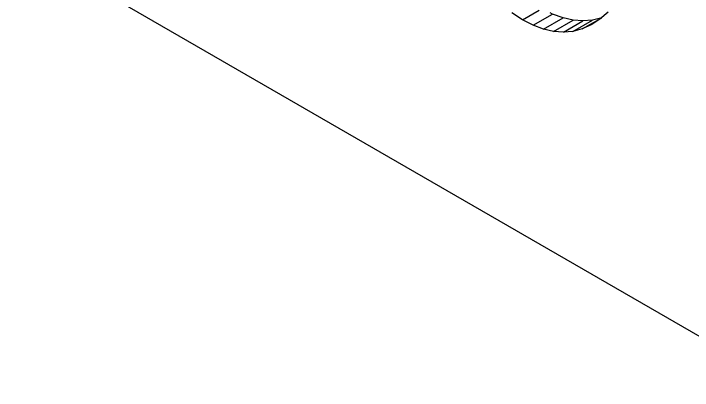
# Model space of a CAD drawing. Header units: millimetres. Extents: x 98 to 524, y -2487 to -1043.
# Drawn here: x 263.491 to 265.954, y -1258.458 to -1257.091 of the extents above; entities that cross this region are included whole.
import ezdxf

# ---------------------------------------------------------------- set-up
doc = ezdxf.new("R2010")
doc.units = ezdxf.units.MM
doc.layers.get('0').update_dxf_attribs({"lineweight": 18})

msp = doc.modelspace()

# ---------------------------------------------------------------- linework, layer by layer
at = {"color": 7, "lineweight": -3, "ltscale": 0.314351}
msp.add_line((273.6326, -1262.681), (262.7431, -1256.394), dxfattribs=at)
at = {"color": 7, "lineweight": -3, "ltscale": 0.001752}
msp.add_line((265.3371, -1257.1135), (265.3978, -1257.0784), dxfattribs=at)
at = {"color": 7, "lineweight": -3, "ltscale": 0.000998161}
msp.add_line((265.648, -1257.0857), (265.6178, -1257.1117), dxfattribs=at)
at = {"color": 7, "lineweight": -3, "ltscale": 0.001154}
msp.add_line((265.3371, -1257.1135), (265.2983, -1257.0885), dxfattribs=at)
at = {"color": 7, "lineweight": -3, "ltscale": 0.002041}
for p, q in [((265.3759, -1257.1333), (265.4466, -1257.0925)), ((265.4137, -1257.1474), (265.4844, -1257.1066)), ((265.554, -1257.1466), (265.6247, -1257.1057)), ((265.4859, -1257.1585), (265.5567, -1257.1176)), ((265.5205, -1257.1554), (265.5912, -1257.1146))]:
    msp.add_line(p, q, dxfattribs=at)
at = {"color": 7, "lineweight": -3, "ltscale": 0.000261028}
msp.add_line((265.4466, -1257.0925), (265.4373, -1257.0877), dxfattribs=at)
at = {"color": 7, "lineweight": -3, "ltscale": 0.001008}
msp.add_line((265.4844, -1257.1066), (265.4466, -1257.0925), dxfattribs=at)
at = {"color": 7, "lineweight": -3, "ltscale": 0.000940663}
msp.add_line((265.5211, -1257.115), (265.4844, -1257.1066), dxfattribs=at)
at = {"color": 7, "lineweight": -3, "ltscale": 0.000865501}
for p, q in [((265.6247, -1257.1057), (265.5912, -1257.1146)), ((265.554, -1257.1466), (265.5205, -1257.1554))]:
    msp.add_line(p, q, dxfattribs=at)
at = {"color": 7, "lineweight": -3, "ltscale": 0.00109}
msp.add_line((265.3759, -1257.1333), (265.3371, -1257.1135), dxfattribs=at)
at = {"color": 7, "lineweight": -3, "ltscale": 0.001007}
msp.add_line((265.4137, -1257.1474), (265.3759, -1257.1333), dxfattribs=at)
at = {"color": 7, "lineweight": -3, "ltscale": 0.002042}
msp.add_line((265.4503, -1257.1558), (265.5211, -1257.115), dxfattribs=at)
at = {"color": 7, "lineweight": -3, "ltscale": 0.000892441}
msp.add_line((265.5567, -1257.1176), (265.5211, -1257.115), dxfattribs=at)
at = {"color": 7, "lineweight": -3, "ltscale": 0.000888062}
msp.add_line((265.5864, -1257.132), (265.554, -1257.1466), dxfattribs=at)
at = {"color": 7, "lineweight": -3, "ltscale": 0.000867458}
msp.add_line((265.5912, -1257.1146), (265.5567, -1257.1176), dxfattribs=at)
at = {"color": 7, "lineweight": -3, "ltscale": 0.000933777}
msp.add_line((265.6178, -1257.1117), (265.5864, -1257.132), dxfattribs=at)
at = {"color": 7, "lineweight": -3, "ltscale": 0.000940748}
msp.add_line((265.4503, -1257.1558), (265.4137, -1257.1474), dxfattribs=at)
at = {"color": 7, "lineweight": -3, "ltscale": 0.000892821}
msp.add_line((265.4859, -1257.1585), (265.4503, -1257.1558), dxfattribs=at)
at = {"color": 7, "lineweight": -3, "ltscale": 0.000867492}
msp.add_line((265.5205, -1257.1554), (265.4859, -1257.1585), dxfattribs=at)

doc.saveas('drawing.dxf')
